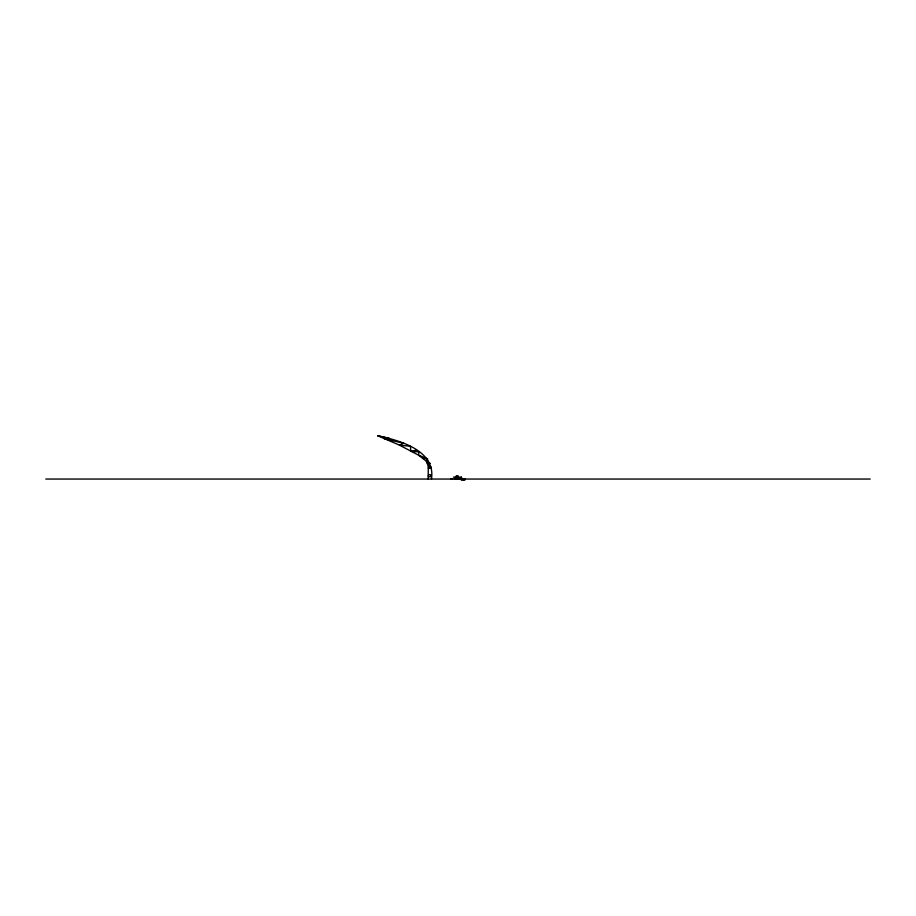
<?xml version="1.0" encoding="UTF-8"?>
<svg xmlns="http://www.w3.org/2000/svg" width="916" height="916" viewBox="0 0 916 916"><rect width="100%" height="100%" fill="white"/><g stroke="black" fill="none" stroke-linecap="round" stroke-linejoin="round"><path stroke-width="1.37" d="M431.459 479.045C435.97 450.351 399.319 440.287 377.77 435.787L399.456 445.13L418.612 455.206L426.306 461.172L428.31 466.175L428.161 479.045M426.306 461.172L427.497 458.779L418.612 455.206L418.933 451.92L410.918 451.336L410.345 446.241L399.456 445.13L403.716 443.287L384.262 438.741L389.289 438.317L377.77 435.787M410.918 451.336L416.528 450.145M422.952 458.389L427.497 458.779L427.509 463.576L431.31 467.572L428.161 467.962L431.459 468.156M427.509 463.576L430.291 463.347M456.958 476.228L458.309 475.896M456.019 476.228L457.29 476.228M455.527 476.56L456.786 476.56M456.225 476.892L457.588 477.064M453.443 477.144L461.55 477.144L461.55 479.068M457.805 477.969L459.317 477.969M450.97 478.85L452.79 478.85M45.8 479.045L870.2 479.045M465.042 479.068L457.805 479.068L457.805 477.144M461.32 480.213L463.393 480.213M463.633 480.213L464.904 480.213M428.31 466.175L431.31 467.572M462.649 478.965L461.767 478.965M461.32 477.144L461.32 479.068M458.034 477.144L458.034 479.068M456.718 479.022L456.718 478.083L454.931 478.083L454.943 479.022M456.466 476.228L456.523 476.892M431.299 475.095L430.989 476.721L428.47 476.721L428.459 475.118L429.306 474.58L431.299 475.095"/></g></svg>
